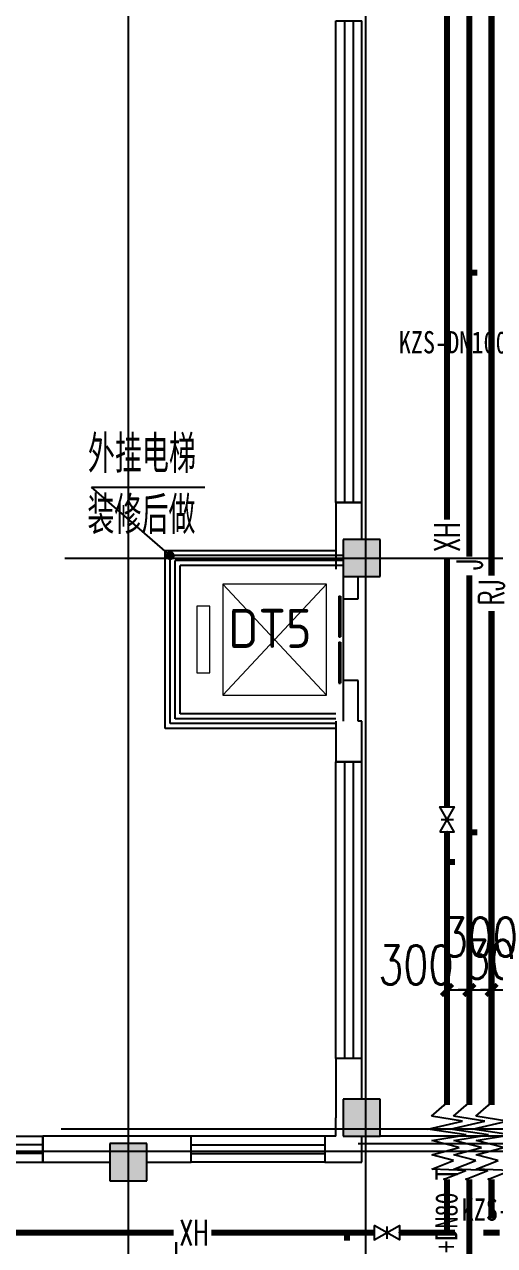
# Model space of a CAD drawing. Extents: x 0 to 2838408, y -923048 to 203859.
# Drawn here: x 2435317 to 2441658, y -677817 to -661341 of the extents above; entities that cross this region are included whole.
import ezdxf
from ezdxf.enums import TextEntityAlignment as Align

# ---------------------------------------------------------------- set-up
doc = ezdxf.new("R2010")
doc.units = 0
doc.header["$LTSCALE"] = 1000
doc.layers.add('A-FLOR-EVTR', color=8, linetype='Continuous', lineweight=0)
for name, color, linetype in [('COLUMN', 9, 'Continuous'), ('DIM_LEAD', 3, 'Continuous'), ('DOTE', 8, 'Continuous'), ('fur', 253, 'Continuous'), ('PIPE-消防', 1, 'Continuous'), ('PIPE-热给水', 5, 'Continuous'), ('PIPE-给水', 3, 'Continuous'), ('PUB_HATCH', 8, 'Continuous'), ('PUB_TEXT', 7, 'Continuous'), ('TEXT_消防', 7, 'Continuous'), ('TEXT_热给水', 7, 'Continuous'), ('TEXT_给水', 7, 'Continuous'), ('TWT_DIM', 3, 'Continuous'), ('VALVE_消防', 7, 'Continuous'), ('WALL', 9, 'Continuous'), ('WINDOW', 4, 'Continuous'), ('XREF', 8, 'Continuous'), ('抗震支吊架', 2, 'Continuous')]:
    doc.layers.add(name, color=color, linetype=linetype)
doc.styles.add('_TCH_DIM', font='SIMPLEX', dxfattribs={"bigfont": 'GBCBIG'})
doc.styles.add('_TCH_DIM_T3', font='SIMPLEX', dxfattribs={"width": 0.75, "bigfont": 'HZTXT'})
doc.styles.add('_TWT_PIPETEXT', font='SIMPLEX', dxfattribs={"width": 0.8, "height": 2.3, "bigfont": 'HZTXT'})
doc.styles.add('kzcad', font='', dxfattribs={"width": 0.8})
doc.styles.get("Standard").update_dxf_attribs({"font": 'geniso.shx', "bigfont": 'hztxt.shx'})
doc.styles.get('kzcad').set_extended_font_data('SimSun')
doc.dimstyles.new('_TWT_ARCH&&150', dxfattribs={"dimtxt": 525, "dimasz": 150, "dimexe": 375, "dimexo": 450, "dimgap": 150, "dimtad": 1, "dimdec": 0, "dimzin": 0, "dimdsep": 46, "dimtxsty": '_TCH_DIM_T3', "dimblk": 'ARCHTICK', "dimcen": 0.09, "dimclrt": 7, "dimazin": 2, "dimtfac": 1, "dimtdec": 0, "dimtix": 1, "dimtmove": 2, "dimatfit": 3, "dimfxl": 1, "dimtolj": 1, "dimtzin": 0, "dimarcsym": 0})

# ---------------------------------------------------------------- blocks, each defined once
blk = doc.blocks.new('$TCHSYS$WIN2D')
for p, q in [((-0.5, 0.5), (0.5, 0.5)), ((-0.5, 0.5), (-0.5, -0.5)), ((0.5, 0.5), (0.5, -0.5)), ((0.5, 0.1667), (-0.5, 0.1667)), ((0.5, -0.1667), (-0.5, -0.1667)), ((-0.5, -0.5), (0.5, -0.5))]:
    blk.add_line(p, q)
blk = doc.blocks.new('$WINLIB2D$00000001')
at = {"color": 0}
for points in [[(-0.5, 0.5), (-0.5, -0.5)], [(-0.5, 0.5), (0.5, 0.5)], [(0.5, -0.5), (0.5, 0.5)], [(0.5, 0.1667), (-0.5, 0.1667)], [(0.5, -0.1667), (-0.5, -0.1667)], [(-0.5, -0.5), (0.5, -0.5)]]:
    blk.add_lwpolyline(points, dxfattribs=at)
blk = doc.blocks.new('$DORLIB2D$00000127')
at = {"color": 0}
for points in [[(-0.533, 0.795), (-0.533, 0.69)], [(-0.033, 0.795), (-0.533, 0.795)], [(-0.033, 0.795), (-0.033, 0.69)], [(0.533, 0.795), (0.033, 0.795)], [(0.033, 0.795), (0.033, 0.69)], [(0.533, 0.795), (0.533, 0.69)], [(-0.033, 0.69), (-0.533, 0.69)], [(0.533, 0.69), (0.033, 0.69)], [(0.5, 0.5), (-0.5, 0.5)]]:
    blk.add_lwpolyline(points, dxfattribs=at)
blk = doc.blocks.new('4F1')
at = {"layer": 'PUB_HATCH'}
for points in [[(2440116.7, -668291.3), (2439616.7, -668291.3), (2439616.7, -668791.3), (2440116.7, -668791.3)], [(2440116.7, -675841.3), (2439616.7, -675841.3), (2439616.7, -676341.3), (2440116.7, -676341.3)], [(2436966.7, -676441.3), (2436466.7, -676441.3), (2436466.7, -676941.3), (2436966.7, -676941.3)]]:
    blk.add_hatch(color=256, dxfattribs=at).paths.add_polyline_path(points)
at = {"layer": 'A-FLOR-EVTR'}
for p, q in [((2437991.7, -670391.3), (2439391.7, -668891.3)), ((2439391.7, -670391.3), (2437991.7, -668891.3))]:
    blk.add_line(p, q, dxfattribs=at)
for points in [[(2439391.7, -670391.3), (2439391.7, -668891.3), (2437991.7, -668891.3), (2437991.7, -670391.3)], [(2437816.7, -670091.3), (2437816.7, -669191.3), (2437641.7, -669191.3), (2437641.7, -670091.3)]]:
    blk.add_lwpolyline(points, close=True, dxfattribs=at)
at = {"layer": 'COLUMN'}
for p, q in [((2440116.7, -668291.3), (2439616.7, -668291.3)), ((2439616.7, -668291.3), (2439616.7, -668791.3)), ((2440116.7, -668791.3), (2440116.7, -668291.3)), ((2439616.7, -668791.3), (2440116.7, -668791.3)), ((2440116.7, -675841.3), (2439616.7, -675841.3)), ((2439616.7, -675841.3), (2439616.7, -676341.3)), ((2440116.7, -676341.3), (2440116.7, -675841.3)), ((2436966.7, -676441.3), (2436466.7, -676441.3)), ((2436466.7, -676441.3), (2436466.7, -676941.3)), ((2436966.7, -676941.3), (2436966.7, -676441.3)), ((2439616.7, -676341.3), (2440116.7, -676341.3)), ((2436466.7, -676941.3), (2436966.7, -676941.3))]:
    blk.add_line(p, q, dxfattribs=at)
at = {"layer": 'DIM_LEAD'}
for p, q in [((2437283.4, -668508), (2436222.6, -667583.2)), ((2436222.6, -667583.2), (2437748.1, -667583.2))]:
    blk.add_line(p, q, dxfattribs=at)
at = {"layer": 'DIM_LEAD', "const_width": 60}
blk.add_lwpolyline([(2437306, -668527.7, 1), (2437260.8, -668488.3, 1)], format="xyb", close=True, dxfattribs=at)
at = {"layer": 'DOTE'}
for p, q in [((2436716.7, -606941.3), (2436716.7, -690141.3)), ((2439916.7, -606941.3), (2439916.7, -690141.3)), ((2435862.3, -668541.3), (2453916.7, -668541.3)), ((2435812.3, -676241.3), (2453916.7, -676241.3)), ((2343216.7, -676541.3), (2453916.7, -676541.3))]:
    blk.add_line(p, q, dxfattribs=at)
at = {"layer": 'fur'}
for p, q in [((2439816.7, -676441.3), (2444316.7, -676441.3)), ((2442216.7, -676341.3), (2440116.7, -676341.3))]:
    blk.add_line(p, q, dxfattribs=at)
at = {"layer": 'WALL'}
for p, q in [((2439866.7, -667791.3), (2439516.7, -667791.3)), ((2439516.7, -667791.3), (2439516.7, -668691.3)), ((2439866.7, -668291.3), (2439866.7, -667791.3)), ((2437216.7, -670841.3), (2437216.7, -668441.3)), ((2439516.7, -668441.3), (2437216.7, -668441.3)), ((2437283.4, -670774.6), (2437283.4, -668508)), ((2439616.7, -668508), (2437283.4, -668508)), ((2437350.1, -670708), (2437350.1, -668574.6)), ((2439616.7, -668574.6), (2437350.1, -668574.6)), ((2437416.7, -670641.3), (2437416.7, -668641.3)), ((2439616.7, -668641.3), (2437416.7, -668641.3)), ((2439616.7, -668791.3), (2439616.7, -669091.3)), ((2439816.7, -669091.3), (2439816.7, -668791.3)), ((2439616.7, -669091.3), (2439816.7, -669091.3)), ((2439816.7, -670191.3), (2439616.7, -670191.3)), ((2439616.7, -670191.3), (2439616.7, -670741.3)), ((2439816.7, -670741.3), (2439816.7, -670191.3)), ((2439516.7, -670641.3), (2437416.7, -670641.3)), ((2439516.7, -670841.3), (2437216.7, -670841.3)), ((2439516.7, -670774.6), (2437283.4, -670774.6)), ((2439516.7, -670708), (2437350.1, -670708)), ((2439516.7, -670741.3), (2439516.7, -671291.3)), ((2439866.7, -670741.3), (2439816.7, -670741.3)), ((2439866.7, -671291.3), (2439866.7, -670741.3)), ((2439516.7, -671291.3), (2439866.7, -671291.3)), ((2439866.7, -675291.3), (2439516.7, -675291.3)), ((2439516.7, -675291.3), (2439516.7, -676091.3)), ((2439866.7, -675841.3), (2439866.7, -675291.3)), ((2439516.7, -676341.3), (2439516.7, -676091.3)), ((2436716.7, -676341.3), (2435566.7, -676341.3)), ((2435566.7, -676341.3), (2435566.7, -676691.3)), ((2437566.7, -676341.3), (2436716.7, -676341.3)), ((2437566.7, -676691.3), (2437566.7, -676341.3)), ((2439516.7, -676341.3), (2439366.7, -676341.3)), ((2439366.7, -676341.3), (2439366.7, -676691.3)), ((2439866.7, -676691.3), (2439866.7, -676341.3)), ((2435566.7, -676691.3), (2436466.7, -676691.3)), ((2436966.7, -676691.3), (2437566.7, -676691.3)), ((2439366.7, -676691.3), (2439866.7, -676691.3))]:
    blk.add_line(p, q, dxfattribs=at)
at = {"layer": 'WINDOW'}
for name, p, xscale, yscale, zscale, rotation in [('$TCHSYS$WIN2D', (2439691.7, -664541.3), -6500, -350, -6500, 270.0000000003765), ('$DORLIB2D$00000127', (2439716.7, -669641.3), 1100, 200, 1100, 90.00000000085898), ('$TCHSYS$WIN2D', (2439691.7, -673291.3), 4000, -350, 4000, 90)]:
    blk.add_blockref(name, p, dxfattribs=dict(at, xscale=xscale, yscale=yscale, zscale=zscale, rotation=rotation))
at = {"layer": 'WINDOW', "yscale": 350}
for p, xscale, zscale in [((2434666.7, -676516.3), 1800, 1800), ((2438466.7, -676516.3), -1800, -1800)]:
    blk.add_blockref('$WINLIB2D$00000001', p, dxfattribs=dict(at, xscale=xscale, zscale=zscale))
at = {"layer": 'PUB_TEXT', "color": 7, "style": '_TCH_DIM'}
for s, p in [('外挂电梯', (2436172, -667392.1)), ('装修后做', (2436166.4, -668215.4))]:
    blk.add_text(s, height=506.38, dxfattribs=at).set_placement(p)
at = {"layer": 'PUB_TEXT'}
blk.add_text('DT5', height=525, dxfattribs=at).set_placement((2438067.8, -669752.4))
blk = doc.blocks.new('_ArchTick')
at = {"color": 0, "linetype": 'ByBlock', "const_width": 0.4}
blk.add_lwpolyline([(-0.5, -0.5), (0.5, 0.5)], dxfattribs=at)
blk = doc.blocks.new('*D3016')
at = {"layer": 'Defpoints', "color": 0, "linetype": 'ByBlock', "transparency": 16777216}
for p in [(2441617, -674491), (2441917, -674368), (2441917, -674491)]:
    blk.add_point(p, dxfattribs=at)
at = {"layer": 'TWT_DIM', "color": 0, "linetype": 'ByBlock', "lineweight": -2, "transparency": 16777216}
for p, q in [((2441617, -674041), (2441617, -673993)), ((2441917, -674041), (2441917, -673993)), ((2441617, -674368), (2441467, -674368)), ((2441617, -674368), (2441917, -674368)), ((2441917, -674368), (2442067, -674368))]:
    blk.add_line(p, q, dxfattribs=at)
at = {"layer": 'TWT_DIM', "color": 0, "linetype": 'ByBlock', "lineweight": -2, "transparency": 16777216, "xscale": 150, "yscale": 150, "zscale": 150}
blk.add_blockref('_ArchTick', (2441617, -674368), dxfattribs=at)
at = {"layer": 'TWT_DIM', "color": 0, "linetype": 'ByBlock', "lineweight": -2, "transparency": 16777216, "xscale": 150, "yscale": 150, "zscale": 150, "rotation": 180}
blk.add_blockref('_ArchTick', (2441917, -674368), dxfattribs=at)
at = {"layer": 'TWT_DIM', "color": 7, "linetype": 'ByBlock', "transparency": 16777216, "insert": (2441767, -673955), "char_height": 525, "attachment_point": 5, "style": '_TCH_DIM_T3'}
blk.add_mtext('\\A1;300', dxfattribs=at)
blk = doc.blocks.new('*D3017')
at = {"layer": 'Defpoints', "color": 0, "linetype": 'ByBlock', "transparency": 16777216}
for p in [(2441317, -674491), (2441617, -674368), (2441617, -674491)]:
    blk.add_point(p, dxfattribs=at)
at = {"layer": 'TWT_DIM', "color": 0, "linetype": 'ByBlock', "lineweight": -2, "transparency": 16777216}
for p, q in [((2441317, -674041), (2441317, -673993)), ((2441617, -674041), (2441617, -673993)), ((2441317, -674368), (2441167, -674368)), ((2441317, -674368), (2441617, -674368)), ((2441617, -674368), (2441767, -674368))]:
    blk.add_line(p, q, dxfattribs=at)
at = {"layer": 'TWT_DIM', "color": 0, "linetype": 'ByBlock', "lineweight": -2, "transparency": 16777216, "xscale": 150, "yscale": 150, "zscale": 150}
blk.add_blockref('_ArchTick', (2441317, -674368), dxfattribs=at)
at = {"layer": 'TWT_DIM', "color": 0, "linetype": 'ByBlock', "lineweight": -2, "transparency": 16777216, "xscale": 150, "yscale": 150, "zscale": 150, "rotation": 180}
blk.add_blockref('_ArchTick', (2441617, -674368), dxfattribs=at)
at = {"layer": 'TWT_DIM', "color": 7, "linetype": 'ByBlock', "transparency": 16777216, "insert": (2441467, -673655), "char_height": 525, "attachment_point": 5, "style": '_TCH_DIM_T3'}
blk.add_mtext('\\A1;300', dxfattribs=at)
blk = doc.blocks.new('*D3018')
at = {"layer": 'Defpoints', "color": 0, "linetype": 'ByBlock', "transparency": 16777216}
for p in [(2441017, -674491), (2441317, -674368), (2441317, -674491)]:
    blk.add_point(p, dxfattribs=at)
at = {"layer": 'TWT_DIM', "color": 0, "linetype": 'ByBlock', "lineweight": -2, "transparency": 16777216}
for p, q in [((2441017, -674041), (2441017, -673993)), ((2441317, -674041), (2441317, -673993)), ((2441017, -674368), (2441317, -674368))]:
    blk.add_line(p, q, dxfattribs=at)
at = {"layer": 'TWT_DIM', "color": 0, "linetype": 'ByBlock', "lineweight": -2, "transparency": 16777216, "xscale": 150, "yscale": 150, "zscale": 150, "rotation": 180}
blk.add_blockref('_ArchTick', (2441017, -674368), dxfattribs=at)
at = {"layer": 'TWT_DIM', "color": 0, "linetype": 'ByBlock', "lineweight": -2, "transparency": 16777216, "xscale": 150, "yscale": 150, "zscale": 150}
blk.add_blockref('_ArchTick', (2441317, -674368), dxfattribs=at)
at = {"layer": 'TWT_DIM', "color": 7, "linetype": 'ByBlock', "transparency": 16777216, "insert": (2440597, -674030), "char_height": 525, "attachment_point": 5, "style": '_TCH_DIM_T3'}
blk.add_mtext('\\A1;300', dxfattribs=at)
blk = doc.blocks.new('$VALVE$00000546')
for p, q in [((-371, -30), (-282, 187)), ((-282, 187), (-271, -153)), ((17, -153), (72, 191)), ((72, 191), (131, -191)), ((131, -191), (211, 154)), ((211, 154), (261, -156)), ((-271, -153), (-183, 65)), ((-183, 65), (-127, -153)), ((-127, -153), (-55, 121)), ((-55, 121), (17, -153)), ((261, -156), (371, -30))]:
    blk.add_line(p, q)
for p in [(-371, -30), (371, -30)]:
    blk.add_point(p)
blk = doc.blocks.new('$VALVE$00000296')
for points in [[(-125, 72), (-125, -72), (125, 72), (125, -72), (-125, 72)], [(0, 60), (0, -64)]]:
    blk.add_lwpolyline(points)
for p in [(-125, 0), (125, 0)]:
    blk.add_point(p)

msp = doc.modelspace()

# ---------------------------------------------------------------- linework, layer by layer
at = {"layer": 'PIPE-消防', "ltscale": 1.5, "const_width": 82.5}
for points in [[(2441016.7, -668025), (2441016.7, -659998.5)], [(2441016.7, -671899.1), (2441016.7, -668532.5)], [(2441016.7, -672641.3), (2441016.7, -672236.6)], [(2441016.7, -675920.5), (2441016.7, -672641.3)], [(2441125.5, -672641.3), (2441016.7, -672641.3)], [(2441016.7, -677641.3), (2441016.7, -676922.1)], [(2430548.2, -677641.3), (2437330.8, -677641.3)], [(2437838.3, -677641.3), (2439666.7, -677641.3)], [(2439666.7, -677750), (2439666.7, -677641.3)], [(2439666.7, -677641.3), (2440036.3, -677641.3)], [(2440373.8, -677641.3), (2441016.7, -677641.3)]]:
    msp.add_lwpolyline(points, dxfattribs=at)
at = {"layer": 'PIPE-消防', "linetype": 'ByBlock', "ltscale": 1.5, "const_width": 82.5}
for points in [[(2441016.7, -677641.3), (2441125.5, -677641.3)], [(2441508, -677641.3), (2441725.5, -677641.3)]]:
    msp.add_lwpolyline(points, dxfattribs=at)
at = {"layer": 'PIPE-热给水', "ltscale": 1.5, "const_width": 82.5}
for points in [[(2441616.7, -668779.5), (2441616.7, -660535.4)], [(2441616.7, -675920.5), (2441616.7, -669255.4)], [(2441616.7, -677450), (2441616.7, -676922.1)]]:
    msp.add_lwpolyline(points, dxfattribs=at)
at = {"layer": 'PIPE-给水', "ltscale": 1.5, "const_width": 82.5}
for points in [[(2441316.7, -664691.3), (2441316.7, -660148.7)], [(2441425.5, -664691.3), (2441316.7, -664691.3)], [(2441316.7, -668520.5), (2441316.7, -664691.3)], [(2441316.7, -672241.3), (2441316.7, -668775.7)], [(2441316.7, -675920.5), (2441316.7, -672241.3)], [(2441425.5, -672241.3), (2441316.7, -672241.3)], [(2441316.7, -677941.3), (2441316.7, -676922.1)]]:
    msp.add_lwpolyline(points, dxfattribs=at)

# ---------------------------------------------------------------- block references
at = {"layer": 'VALVE_消防', "linetype": 'ByBlock', "xscale": 1.35, "yscale": 1.35, "zscale": 1.35, "rotation": 90}
msp.add_blockref('$VALVE$00000296', (2441016.7, -672067.9), dxfattribs=at)
at = {"layer": 'VALVE_消防', "xscale": 1.35, "yscale": -1.35, "zscale": 1.35}
for p, rotation in [((2441016.7, -676421.3), 90), ((2441316.7, -676421.3), 90), ((2441616.7, -676421.3), 89.99999999999866)]:
    msp.add_blockref('$VALVE$00000546', p, dxfattribs=dict(at, rotation=rotation))
at = {"layer": 'VALVE_消防', "linetype": 'ByBlock', "xscale": 1.35, "yscale": 1.35, "zscale": 1.35}
msp.add_blockref('$VALVE$00000296', (2440205.1, -677641.3), dxfattribs=at)
at = {"layer": 'XREF'}
msp.add_blockref('4F1', (0, 0), dxfattribs=at)

# ---------------------------------------------------------------- texts
at = {"layer": 'TEXT_消防', "linetype": 'ByBlock', "style": '_TWT_PIPETEXT', "width": 0.64}
msp.add_text('XH', height=345, rotation=90, dxfattribs=at).set_placement((2441189.2, -668457.5))
msp.add_text('XH', height=345, dxfattribs=at).set_placement((2437405.8, -677813.8))
at = {"layer": 'TEXT_热给水', "linetype": 'ByBlock', "style": '_TWT_PIPETEXT', "width": 0.64}
msp.add_text('RJ', height=345, rotation=90, dxfattribs=at).set_placement((2441789.2, -669180.4))
at = {"layer": 'TEXT_给水', "linetype": 'ByBlock', "style": '_TWT_PIPETEXT', "width": 0.64}
msp.add_text('J', height=345, rotation=90, dxfattribs=at).set_placement((2441489.2, -668700.7))
msp.add_text('J', height=345, dxfattribs=at).set_placement((2437250.4, -678113.8))
at = {"layer": '抗震支吊架', "color": 2, "style": 'kzcad', "width": 0.8}
for s, rotation, p in [('KZS-DN100*3+DN80-TL', 359.88539, (2441916.7, -665781.3)), ('KZS-DN100*3+DN80-T', 89.88539, (2441156.7, -678241.3)), ('KZS-DN100*3+DN80-T', 359.88539, (2442683, -677482.8))]:
    msp.add_text(s, height=300, rotation=rotation, dxfattribs=at).set_placement(p, align=Align.CENTER)

# ---------------------------------------------------------------- dimensions: what is measured, and where the dimension line sits
at = {"layer": 'TWT_DIM', "linetype": 'ByBlock'}
for base, p1, p2, picture, middle in [((2441616.7, -674367.9), (2441316.7, -674491.3), (2441616.7, -674491.3), '*D3017', (2441466.7, -673655.4)), ((2441316.7, -674367.9), (2441016.7, -674491.3), (2441316.7, -674491.3), '*D3018', (2440596.7, -674030.4))]:
    dim = msp.add_linear_dim(base=base, p1=p1, p2=p2, angle=0, dimstyle='_TWT_ARCH&&150', dxfattribs=at)
    dim.commit()
    dim.dimension.update_dxf_attribs({"geometry": picture, "text_midpoint": middle, "dimtype": 129})
dim = msp.add_aligned_dim(p1=(2441616.7, -674491.3), p2=(2441916.7, -674491.3), distance=123.4, dimstyle='_TWT_ARCH&&150', dxfattribs=at)
dim.commit()
dim.dimension.update_dxf_attribs({"geometry": '*D3016', "text_midpoint": (2441766.7, -673955.4)})

doc.saveas('drawing.dxf')
